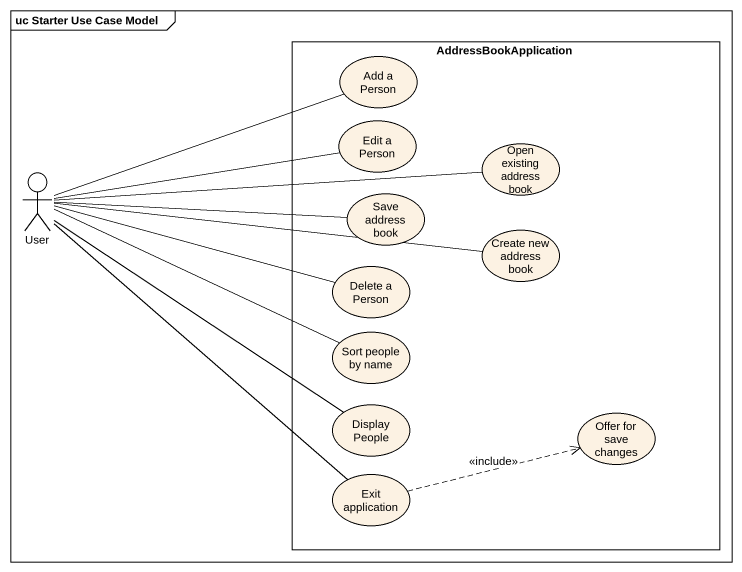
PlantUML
@startuml
mainframe uc Starter Use Case Model
rectangle AddressBookApplication {
  usecase "Add a Person" as Add_a_Person
  usecase "Edit a Person" as Edit_a_Person
  usecase "Open existing address book" as Open_existing_address_book
  usecase "Save address book" as Save_address_book
  usecase "Create new address book" as Create_new_address_book
  usecase "Delete a Person" as Delete_a_Person
  usecase "Sort people by name" as Sort_people_by_name
  usecase "Display People" as Display_People
  usecase "Offer for save changes" as Offer_for_save_changes
  usecase "Exit application" as Exit_application
}
actor User
User -right- Add_a_Person
User -right- Edit_a_Person
User -right- Open_existing_address_book
User -right- Save_address_book
User -right- Create_new_address_book
User -right- Delete_a_Person
User -right- Sort_people_by_name
User -- Display_People
User -- Exit_application
Exit_application .right.> Offer_for_save_changes : <<include>>
@enduml
